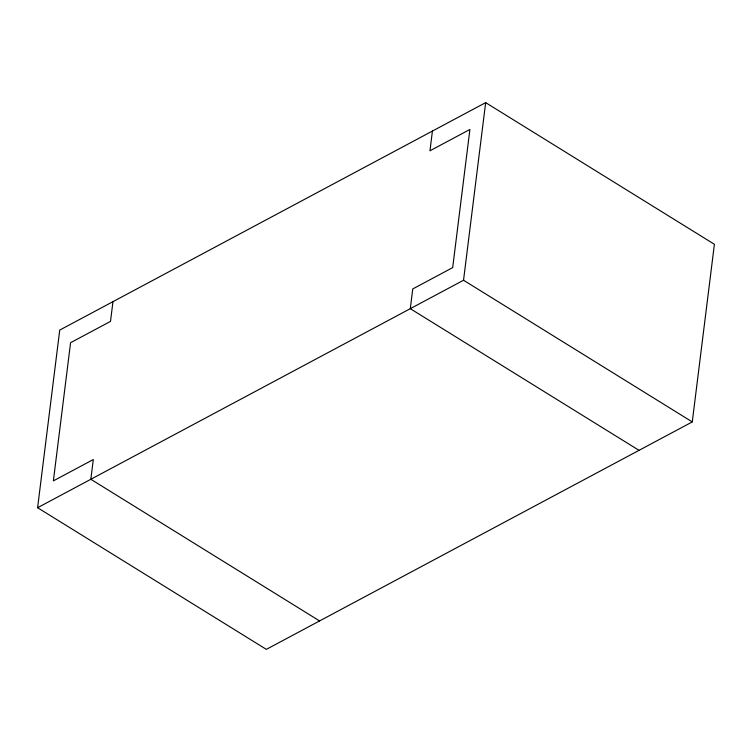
<?xml version="1.0" encoding="UTF-8"?>
<svg xmlns="http://www.w3.org/2000/svg" width="752" height="752" viewBox="0 0 752 752"><rect width="100%" height="100%" fill="white"/><g stroke="black" fill="none" stroke-linecap="round" stroke-linejoin="round"><path stroke-width="1.13" d="M37.6 507.713L59.728 330.09L485.66 102.629L714.4 244.287L692.272 421.91L266.34 649.371L37.6 507.713L463.542 280.242L485.66 102.629M112.969 301.655L110.506 321.395L70.575 342.715L53.373 480.866L93.304 459.538L90.842 479.278L319.581 620.945M432.419 131.055L429.965 150.795L469.897 129.466L452.685 267.618L412.754 288.937L410.301 308.677L639.031 450.345M463.542 280.242L692.272 421.91"/></g></svg>
